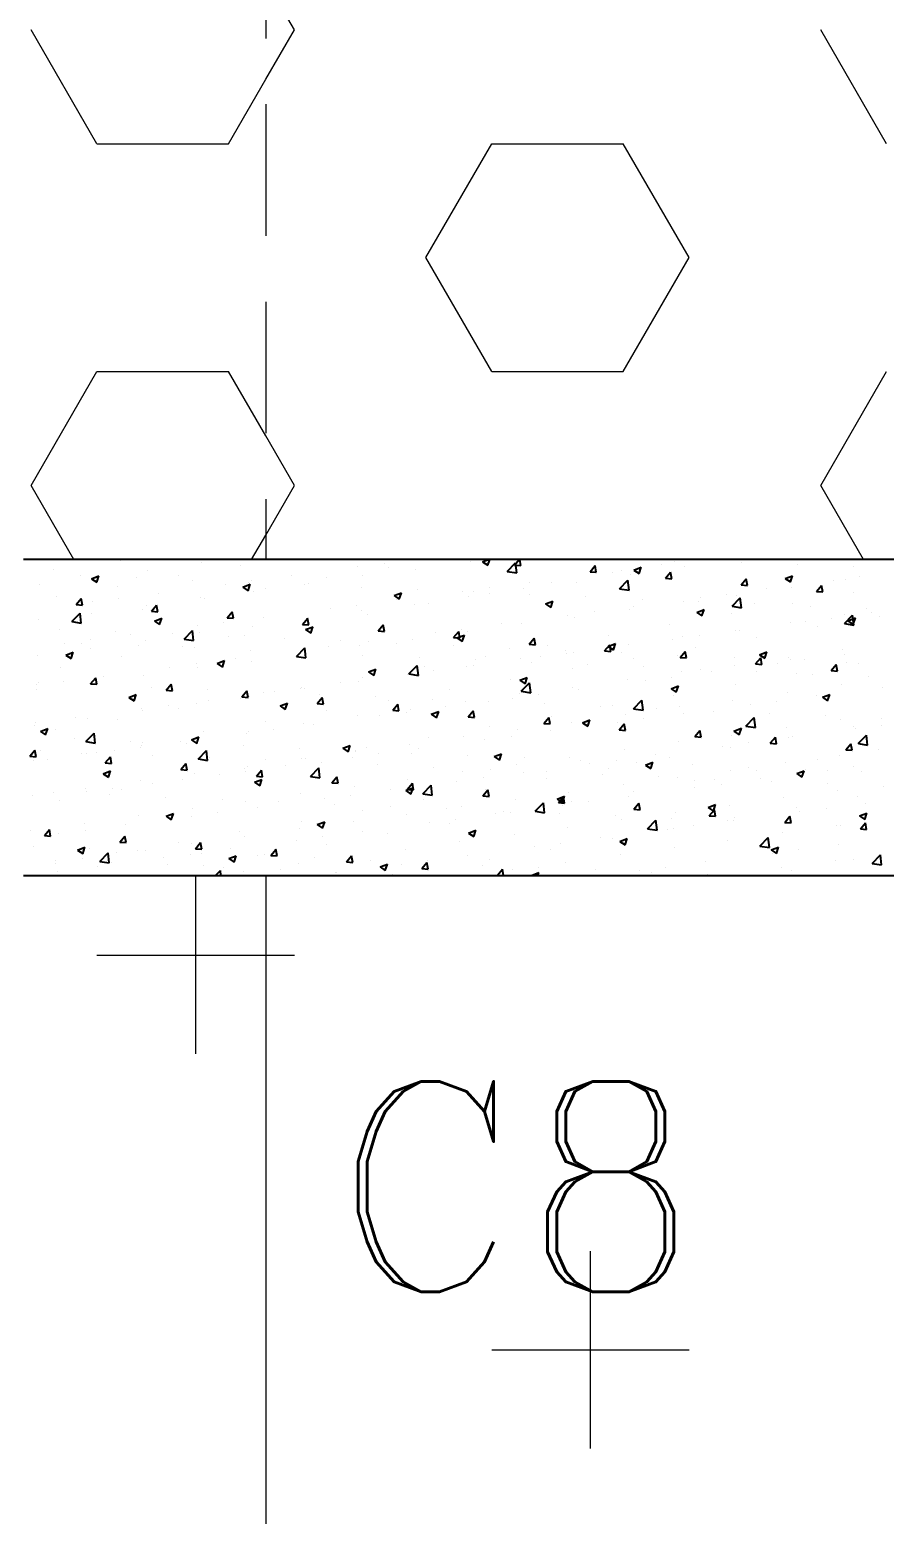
# Model space of a CAD drawing. Header units: millimetres. Extents: x 331487 to 517269, y 198509 to 399936.
# Drawn here: x 393596 to 394408, y 378937 to 380347 of the extents above; entities that cross this region are included whole.
import ezdxf

# ---------------------------------------------------------------- set-up
doc = ezdxf.new("R2010")
doc.units = ezdxf.units.MM
doc.header["$MEASUREMENT"] = 0
doc.linetypes.add('DASHED', pattern=[0.75, 0.5, -0.25])
doc.linetypes.add('DASHED2', pattern=[0.375, 0.25, -0.125])
doc.layers.add('9th_Sunk', color=251, linetype='DASHED', lineweight=5)
doc.layers.add('BEAM', color=1, linetype='Continuous', lineweight=5)
doc.layers.add('COLUMN', color=6, linetype='Continuous')
doc.styles.add('RC', font='romanc.shx', dxfattribs={"height": 200})

msp = doc.modelspace()

# ---------------------------------------------------------------- linework, layer by layer
at = {"layer": '9th_Sunk', "linetype": 'Continuous'}
for p, q in [((393847.3, 380347.4), (393820.1, 380394.5)), ((393659.8, 380239.1), (393597.3, 380347.4)), ((393820.1, 380300.3), (393847.3, 380347.4)), ((394409.8, 380239.1), (394347.3, 380347.4)), ((393784.8, 380239.1), (393820.1, 380300.3)), ((393659.8, 380239.1), (393784.8, 380239.1)), ((393972.3, 380130.9), (394034.8, 380239.1)), ((394034.8, 380239.1), (394159.8, 380239.1)), ((394222.3, 380130.9), (394159.8, 380239.1)), ((394034.8, 380022.6), (393972.3, 380130.9)), ((394159.8, 380022.6), (394222.3, 380130.9)), ((393597.3, 379914.4), (393659.8, 380022.6)), ((393659.8, 380022.6), (393784.8, 380022.6)), ((393820.1, 379961.5), (393784.8, 380022.6)), ((394034.8, 380022.6), (394159.8, 380022.6)), ((394347.3, 379914.4), (394409.8, 380022.6)), ((393847.3, 379914.4), (393820.1, 379961.5)), ((393637.9, 379844), (393597.3, 379914.4)), ((393820.1, 379867.3), (393847.3, 379914.4)), ((394387.9, 379844), (394347.3, 379914.4)), ((393806.7, 379844), (393820.1, 379867.3))]:
    msp.add_line(p, q, dxfattribs=at)
at = {"layer": 'BEAM', "linetype": 'DASHED2', "ltscale": 500}
msp.add_line((393820.1, 381214), (393820.1, 379844), dxfattribs=at)
at = {"layer": 'BEAM', "color": 253, "linetype": 'Continuous', "ltscale": 750}
for p, q in [((393753.6, 379374.5), (393753.6, 379544)), ((393659.8, 379468.2), (393847.3, 379468.2)), ((394128.6, 378999.5), (394128.6, 379187)), ((394034.8, 379093.2), (394222.3, 379093.2))]:
    msp.add_line(p, q, dxfattribs=at)
at = {"layer": 'BEAM'}
msp.add_line((393820.1, 379544), (393820.1, 376394), dxfattribs=at)
at = {"layer": 'COLUMN'}
for p, q in [((394590.1, 379844), (393590.1, 379844)), ((393590.1, 379544), (394590.1, 379544))]:
    msp.add_line(p, q, dxfattribs=at)
at = {"layer": 'COLUMN', "color": 2, "linetype": 'Continuous'}
for p, q in [((393681.7, 379843.2), (393681.7, 379843.2)), ((394014.4, 379842.4), (394014.4, 379842.4)), ((394026.1, 379842), (394031.3, 379844)), ((394026.1, 379842), (394031.1, 379838.7)), ((394031.1, 379838.7), (394032.9, 379844)), ((394056.4, 379838.8), (394060.8, 379844)), ((394062.4, 379838.3), (394061.4, 379844)), ((394208.1, 379841.9), (394208.1, 379841.9)), ((394218.7, 379843.9), (394218.7, 379843.9)), ((394268.8, 379843.5), (394268.8, 379843.5)), ((393618.6, 379834.9), (393618.6, 379834.9)), ((393643.9, 379829), (393643.9, 379829)), ((393654.6, 379825.8), (393661.6, 379828.5)), ((393659.6, 379822.5), (393661.6, 379828.5)), ((393708, 379833.8), (393708, 379833.8)), ((393737.7, 379828.8), (393737.7, 379828.8)), ((393759.3, 379840.9), (393759.3, 379840.9)), ((393796, 379838.8), (393796, 379838.8)), ((393844.4, 379828.7), (393844.4, 379828.7)), ((393907.5, 379837), (393907.5, 379837)), ((393911.9, 379828.5), (393911.9, 379828.5)), ((393932.6, 379840.3), (393932.6, 379840.3)), ((393936.6, 379836.9), (393936.6, 379836.9)), ((393962.4, 379834.9), (393962.4, 379834.9)), ((394049.6, 379832.8), (394057.4, 379840.9)), ((394049.6, 379832.8), (394058.5, 379831.4)), ((394056.4, 379838.8), (394062.4, 379838.3)), ((394058.5, 379831.4), (394057.4, 379840.9)), ((394128.2, 379832.5), (394133, 379838.3)), ((394128.2, 379832.5), (394134.1, 379832)), ((394134.1, 379832), (394133, 379838.3)), ((394133.3, 379830.7), (394133.3, 379830.7)), ((394149.8, 379831.9), (394149.8, 379831.9)), ((394158.4, 379834), (394158.4, 379834)), ((394166.9, 379830.1), (394166.9, 379830.1)), ((394169.8, 379834), (394176.8, 379836.7)), ((394169.8, 379834), (394174.8, 379830.7)), ((394174.8, 379830.7), (394176.8, 379836.7)), ((394196.3, 379839), (394196.3, 379839)), ((394199.9, 379826.3), (394204.7, 379832)), ((394205.9, 379825.7), (394204.7, 379832)), ((394218.3, 379837.1), (394218.3, 379837.1)), ((394272.1, 379841.6), (394272.1, 379841.6)), ((394313.5, 379826), (394320.5, 379828.7)), ((394318.5, 379822.7), (394320.5, 379828.7)), ((394325.4, 379839.4), (394325.4, 379839.4)), ((394378.8, 379837.1), (394378.8, 379837.1)), ((393605.5, 379819.9), (393605.5, 379819.9)), ((393654.6, 379825.8), (393659.6, 379822.5)), ((393656.1, 379826.3), (393656.1, 379826.3)), ((393679.4, 379818.8), (393679.4, 379818.8)), ((393697.3, 379826.8), (393697.3, 379826.8)), ((393750.6, 379824.5), (393750.6, 379824.5)), ((393781.5, 379820.4), (393781.5, 379820.4)), ((393798.4, 379817.8), (393805.4, 379820.5)), ((393798.4, 379817.8), (393803.3, 379814.4)), ((393803.3, 379814.4), (393805.4, 379820.5)), ((393804, 379822.3), (393804, 379822.3)), ((393806.5, 379823.7), (393806.5, 379823.7)), ((393808.6, 379814), (393808.6, 379814)), ((393820, 379816.9), (393820, 379816.9)), ((393857.4, 379820), (393857.4, 379820)), ((393860.6, 379821.5), (393860.6, 379821.5)), ((393878.3, 379826.9), (393878.3, 379826.9)), ((393910.8, 379817.8), (393910.8, 379817.8)), ((393964.2, 379815.5), (393964.2, 379815.5)), ((394007.3, 379814.1), (394007.3, 379814.1)), ((394032.3, 379817.4), (394032.3, 379817.4)), ((394064.5, 379816.2), (394064.5, 379816.2)), ((394070.2, 379822.4), (394070.2, 379822.4)), ((394091.5, 379821.9), (394091.5, 379821.9)), ((394115, 379822.6), (394115, 379822.6)), ((394156.3, 379816.3), (394164.1, 379824.4)), ((394156.3, 379816.3), (394165.2, 379814.9)), ((394165.2, 379814.9), (394164.1, 379824.4)), ((394199.9, 379826.3), (394205.9, 379825.7)), ((394271.6, 379820), (394276.4, 379825.7)), ((394271.6, 379820), (394277.6, 379819.5)), ((394277.6, 379819.5), (394276.4, 379825.7)), ((394296, 379816.2), (394296, 379816.2)), ((394313.5, 379826), (394318.5, 379822.7)), ((394319.5, 379817.7), (394319.5, 379817.7)), ((394343.3, 379813.7), (394348.2, 379819.5)), ((394343.3, 379813.7), (394349.3, 379813.2)), ((394349.3, 379813.2), (394348.2, 379819.5)), ((394359.2, 379824.5), (394359.2, 379824.5)), ((394370.9, 379824.8), (394370.9, 379824.8)), ((394384.2, 379827.8), (394384.2, 379827.8)), ((393621.1, 379808.8), (393621.1, 379808.8)), ((393640, 379801.3), (393644.8, 379807)), ((393640, 379801.3), (393645.9, 379800.7)), ((393645.9, 379800.7), (393644.8, 379807)), ((393655.4, 379803.8), (393655.4, 379803.8)), ((393680.4, 379807.1), (393680.4, 379807.1)), ((393706.8, 379800.5), (393706.8, 379800.5)), ((393711.7, 379795), (393716.5, 379800.7)), ((393717.7, 379794.5), (393716.5, 379800.7)), ((393718.3, 379812.1), (393718.3, 379812.1)), ((393758.1, 379807.6), (393758.1, 379807.6)), ((393761.7, 379806.8), (393761.7, 379806.8)), ((393906.3, 379800.8), (393906.3, 379800.8)), ((393942.1, 379809.8), (393949.1, 379812.5)), ((393942.1, 379809.8), (393947, 379806.4)), ((393944.1, 379805.8), (393944.1, 379805.8)), ((393947, 379806.4), (393949.1, 379812.5)), ((393961.2, 379801.6), (393961.2, 379801.6)), ((393974.8, 379801.9), (393974.8, 379801.9)), ((394013.1, 379809.1), (394013.1, 379809.1)), ((394017.6, 379813.3), (394017.6, 379813.3)), ((394033.1, 379811.9), (394033.1, 379811.9)), ((394070.9, 379811), (394070.9, 379811)), ((394085.8, 379801.8), (394092.8, 379804.5)), ((394085.8, 379801.8), (394090.8, 379798.4)), ((394090.8, 379798.4), (394092.8, 379804.5)), ((394124.3, 379808.7), (394124.3, 379808.7)), ((394177.7, 379806.5), (394177.7, 379806.5)), ((394217.1, 379803.8), (394217.1, 379803.8)), ((394231.1, 379804.2), (394231.1, 379804.2)), ((394233.1, 379807.9), (394233.1, 379807.9)), ((394258.1, 379811.2), (394258.1, 379811.2)), ((394263.1, 379799.7), (394270.9, 379807.8)), ((394263.1, 379799.7), (394272, 379798.3)), ((394267.6, 379810.2), (394267.6, 379810.2)), ((394272, 379798.3), (394270.9, 379807.8)), ((394284.5, 379802), (394284.5, 379802)), ((394320.6, 379802.3), (394320.6, 379802.3)), ((394337.8, 379799.7), (394337.8, 379799.7)), ((394378.9, 379812.3), (394378.9, 379812.3)), ((393604.3, 379786.6), (393604.3, 379786.6)), ((393636, 379785.1), (393643.8, 379793.2)), ((393644.9, 379783.7), (393643.8, 379793.2)), ((393645, 379786.8), (393645, 379786.8)), ((393654.8, 379793), (393654.8, 379793)), ((393703.4, 379796.8), (393703.4, 379796.8)), ((393711.7, 379795), (393717.7, 379794.5)), ((393714.3, 379785.6), (393721.3, 379788.2)), ((393714.3, 379785.6), (393719.3, 379782.2)), ((393719.3, 379782.2), (393721.3, 379788.2)), ((393783.4, 379788.7), (393788.2, 379794.4)), ((393783.4, 379788.7), (393789.4, 379788.2)), ((393789.4, 379788.2), (393788.2, 379794.4)), ((393818.1, 379789.2), (393818.1, 379789.2)), ((393855.1, 379782.4), (393860, 379788.2)), ((393859.3, 379788.2), (393859.3, 379788.2)), ((393861.1, 379781.9), (393859.9, 379788.2)), ((393881.2, 379797.5), (393881.2, 379797.5)), ((393910.7, 379795.2), (393910.7, 379795.2)), ((393916.5, 379791.9), (393916.5, 379791.9)), ((394107, 379791.3), (394107, 379791.3)), ((394113.8, 379789.3), (394113.8, 379789.3)), ((394132.1, 379794.6), (394132.1, 379794.6)), ((394165.7, 379796.8), (394165.7, 379796.8)), ((394169.9, 379799.6), (394169.9, 379799.6)), ((394229.5, 379793.8), (394236.5, 379796.5)), ((394229.5, 379793.8), (394234.5, 379790.4)), ((394234.5, 379790.4), (394236.5, 379796.5)), ((394262.3, 379792.3), (394262.3, 379792.3)), ((394357.9, 379788.3), (394357.9, 379788.3)), ((394369.6, 379791.5), (394369.6, 379791.5)), ((394369.8, 379783.2), (394377.6, 379791.3)), ((394373.2, 379785.8), (394380.2, 379788.5)), ((394373.2, 379785.8), (394378.2, 379782.4)), ((394378.7, 379781.8), (394377.6, 379791.3)), ((394378.2, 379782.4), (394380.2, 379788.5)), ((394391.2, 379797.5), (394391.2, 379797.5)), ((394395.8, 379793.3), (394395.8, 379793.3)), ((394402.9, 379790.3), (394402.9, 379790.3)), ((393624.4, 379777.9), (393624.4, 379777.9)), ((393636, 379785.1), (393644.9, 379783.7)), ((393677.8, 379775.7), (393677.8, 379775.7)), ((393692, 379772.6), (393692, 379772.6)), ((393731.2, 379773.4), (393731.2, 379773.4)), ((393742.7, 379768.5), (393750.5, 379776.6)), ((393751.6, 379767.1), (393750.5, 379776.6)), ((393755.2, 379780.9), (393755.2, 379780.9)), ((393756.9, 379774.3), (393756.9, 379774.3)), ((393780.2, 379784.2), (393780.2, 379784.2)), ((393799.9, 379771.9), (393799.9, 379771.9)), ((393807.4, 379780.7), (393807.4, 379780.7)), ((393855.1, 379782.4), (393861.1, 379781.9)), ((393858, 379777.5), (393865.1, 379780.2)), ((393858, 379777.5), (393863, 379774.2)), ((393858.2, 379781.9), (393858.2, 379781.9)), ((393863, 379774.2), (393865, 379780.2)), ((393926.9, 379776.2), (393931.7, 379781.9)), ((393926.9, 379776.2), (393932.8, 379775.6)), ((393932.8, 379775.6), (393931.7, 379781.9)), ((393981, 379774.7), (393981, 379774.7)), ((393998.6, 379769.9), (394003.4, 379775.6)), ((394001.8, 379769.5), (394008.8, 379772.2)), ((394004.6, 379769.4), (394003.4, 379775.6)), ((394006, 379778), (394006, 379778)), ((394006.7, 379766.2), (394008.8, 379772.2)), ((394011.9, 379775.8), (394011.9, 379775.8)), ((394043.9, 379783), (394043.9, 379783)), ((394063.3, 379782.9), (394063.3, 379782.9)), ((394145.6, 379772.3), (394145.6, 379772.3)), ((394204, 379782.3), (394204, 379782.3)), ((394231.8, 379771.7), (394231.8, 379771.7)), ((394266.4, 379776.9), (394266.4, 379776.9)), ((394269.7, 379776.7), (394269.7, 379776.7)), ((394318.3, 379784.4), (394318.3, 379784.4)), ((394332.9, 379785), (394332.9, 379785)), ((394344.6, 379780.3), (394344.6, 379780.3)), ((394369.8, 379783.2), (394378.7, 379781.8)), ((393629.1, 379764.3), (393629.1, 379764.3)), ((393645.5, 379764.5), (393645.5, 379764.5)), ((393653.6, 379759.7), (393653.6, 379759.7)), ((393654.1, 379767.6), (393654.1, 379767.6)), ((393698.9, 379762.3), (393698.9, 379762.3)), ((393705.6, 379767.2), (393705.6, 379767.2)), ((393741.5, 379761.8), (393741.5, 379761.8)), ((393742.7, 379768.5), (393751.6, 379767.1)), ((393752.3, 379760), (393752.3, 379760)), ((393784.6, 379771.2), (393784.6, 379771.2)), ((393805.6, 379757.7), (393805.6, 379757.7)), ((393837.9, 379768.9), (393837.9, 379768.9)), ((393849.4, 379752), (393857.2, 379760.1)), ((393854.9, 379758.1), (393854.9, 379758.1)), ((393858.3, 379750.6), (393857.2, 379760.1)), ((393880, 379761.4), (393880, 379761.4)), ((393891.3, 379766.7), (393891.3, 379766.7)), ((393909.5, 379761.9), (393909.5, 379761.9)), ((393917.8, 379766.4), (393917.8, 379766.4)), ((393944.7, 379764.4), (393944.7, 379764.4)), ((393960, 379768.3), (393960, 379768.3)), ((393998.1, 379762.2), (393998.1, 379762.2)), ((393998.6, 379769.9), (394004.6, 379769.4)), ((394001.8, 379769.5), (394006.7, 379766.2)), ((394051.5, 379759.9), (394051.5, 379759.9)), ((394070.3, 379763.6), (394075.1, 379769.3)), ((394070.3, 379763.6), (394076.3, 379763.1)), ((394076.3, 379763.1), (394075.1, 379769.3)), ((394087.3, 379762.2), (394087.3, 379762.2)), ((394104.8, 379757.6), (394104.8, 379757.6)), ((394142, 379757.3), (394146.9, 379763.1)), ((394142, 379757.3), (394148, 379756.8)), ((394143.6, 379760.1), (394143.6, 379760.1)), ((394145.5, 379761.5), (394152.5, 379764.2)), ((394145.5, 379761.5), (394150.4, 379758.2)), ((394148, 379756.8), (394146.9, 379763.1)), ((394150.4, 379758.2), (394152.5, 379764.2)), ((394164.5, 379763.5), (394164.5, 379763.5)), ((394206.8, 379768.4), (394206.8, 379768.4)), ((394215.8, 379770.5), (394215.8, 379770.5)), ((394227.9, 379760.3), (394227.9, 379760.3)), ((394286.2, 379770.3), (394286.2, 379770.3)), ((394368.4, 379758.2), (394368.4, 379758.2)), ((393603.1, 379753.3), (393603.1, 379753.3)), ((393630.3, 379753.3), (393637.3, 379756)), ((393630.3, 379753.3), (393635.3, 379749.9)), ((393635.3, 379749.9), (393637.3, 379756)), ((393683.2, 379751.8), (393683.2, 379751.8)), ((393753.9, 379744.8), (393753.9, 379744.8)), ((393774, 379745.3), (393781, 379748)), ((393774, 379745.3), (393779, 379741.9)), ((393779, 379741.9), (393781, 379748)), ((393791.8, 379749.8), (393791.8, 379749.8)), ((393806.2, 379747.4), (393806.2, 379747.4)), ((393849.4, 379752), (393858.3, 379750.6)), ((393858.1, 379754.9), (393858.1, 379754.9)), ((393859, 379755.5), (393859, 379755.5)), ((393912.4, 379753.2), (393912.4, 379753.2)), ((393956.2, 379735.4), (393963.9, 379743.5)), ((393965.1, 379734), (393963.9, 379743.5)), ((393965.8, 379751), (393965.8, 379751)), ((394017.6, 379743.5), (394017.6, 379743.5)), ((394019.2, 379748.7), (394019.2, 379748.7)), ((394029, 379752.2), (394029, 379752.2)), ((394062.1, 379749.6), (394062.1, 379749.6)), ((394072.5, 379746.5), (394072.5, 379746.5)), ((394080.7, 379751.8), (394080.7, 379751.8)), ((394105.8, 379755.1), (394105.8, 379755.1)), ((394112.6, 379756), (394112.6, 379756)), ((394125.9, 379744.2), (394125.9, 379744.2)), ((394158.2, 379755.4), (394158.2, 379755.4)), ((394169.6, 379750.3), (394169.6, 379750.3)), ((394211.6, 379753.1), (394211.6, 379753.1)), ((394213.8, 379751.1), (394218.6, 379756.8)), ((394213.8, 379751.1), (394219.7, 379750.5)), ((394219.7, 379750.5), (394218.6, 379756.8)), ((394265, 379750.9), (394265, 379750.9)), ((394265.1, 379743.6), (394265.1, 379743.6)), ((394285.5, 379744.8), (394290.3, 379750.5)), ((394285.5, 379744.8), (394291.5, 379744.3)), ((394289.2, 379753.5), (394296.2, 379756.2)), ((394289.2, 379753.5), (394294.2, 379750.2)), ((394291.5, 379744.2), (394290.3, 379750.5)), ((394294.2, 379750.2), (394296.2, 379756.2)), ((394306.6, 379745.6), (394306.6, 379745.6)), ((394317.1, 379751.1), (394317.1, 379751.1)), ((394318.4, 379748.6), (394318.4, 379748.6)), ((394331.6, 379748.9), (394331.6, 379748.9)), ((394357.2, 379738.5), (394362, 379744.2)), ((394363.2, 379738), (394362, 379744.2)), ((394369.5, 379753.9), (394369.5, 379753.9)), ((394371.8, 379746.4), (394371.8, 379746.4)), ((394382.8, 379745.3), (394382.8, 379745.3)), ((393624.9, 379741.8), (393624.9, 379741.8)), ((393653.8, 379726), (393658.6, 379731.8)), ((393659.8, 379725.5), (393658.6, 379731.8)), ((393665.7, 379733.2), (393665.7, 379733.2)), ((393704.3, 379734), (393704.3, 379734)), ((393728.9, 379741.5), (393728.9, 379741.5)), ((393755.7, 379741), (393755.7, 379741)), ((393912.4, 379732.2), (393912.4, 379732.2)), ((393917.7, 379737.3), (393924.7, 379740)), ((393917.7, 379737.3), (393922.7, 379733.9)), ((393922.7, 379733.9), (393924.7, 379740)), ((393954.7, 379735.2), (393954.7, 379735.2)), ((393956.2, 379735.4), (393965.1, 379734)), ((393958.8, 379735), (393958.8, 379735)), ((393970.7, 379742.2), (393970.7, 379742.2)), ((393979.7, 379738.5), (393979.7, 379738.5)), ((394010.7, 379742.5), (394010.7, 379742.5)), ((394053, 379730.3), (394053, 379730.3)), ((394061.5, 379729.3), (394068.5, 379732)), ((394061.5, 379729.3), (394066.4, 379725.9)), ((394066.4, 379725.9), (394068.5, 379732)), ((394111.3, 379740.3), (394111.3, 379740.3)), ((394163.3, 379730.2), (394163.3, 379730.2)), ((394179.3, 379742), (394179.3, 379742)), ((394205.5, 379732.3), (394205.5, 379732.3)), ((394214.6, 379737.2), (394214.6, 379737.2)), ((394232.7, 379739.7), (394232.7, 379739.7)), ((394243.4, 379737.3), (394243.4, 379737.3)), ((394286.1, 379737.4), (394286.1, 379737.4)), ((394324.4, 379735.3), (394324.4, 379735.3)), ((394339.5, 379735.2), (394339.5, 379735.2)), ((394357.2, 379738.5), (394363.2, 379738)), ((394392.8, 379732.9), (394392.8, 379732.9)), ((393601.9, 379720.1), (393601.9, 379720.1)), ((393602.8, 379724.9), (393602.8, 379724.9)), ((393604.5, 379727.1), (393604.5, 379727.1)), ((393627.8, 379728.2), (393627.8, 379728.2)), ((393652.4, 379726.5), (393652.4, 379726.5)), ((393653.8, 379726), (393659.8, 379725.5)), ((393657.9, 379724.9), (393657.9, 379724.9)), ((393690, 379713), (393697, 379715.7)), ((393695, 379709.7), (393697, 379715.7)), ((393711.3, 379722.6), (393711.3, 379722.6)), ((393725.6, 379719.8), (393730.4, 379725.5)), ((393725.6, 379719.8), (393731.5, 379719.2)), ((393731.5, 379719.2), (393730.4, 379725.5)), ((393764.7, 379720.3), (393764.7, 379720.3)), ((393797.3, 379713.5), (393802.1, 379719.2)), ((393803.3, 379713), (393802.1, 379719.2)), ((393818, 379718.1), (393818, 379718.1)), ((393828.6, 379718.6), (393828.6, 379718.6)), ((393853.6, 379721.9), (393853.6, 379721.9)), ((393854.1, 379722.2), (393854.1, 379722.2)), ((393856.9, 379721.6), (393856.9, 379721.6)), ((393871.4, 379715.8), (393871.4, 379715.8)), ((393891.5, 379726.9), (393891.5, 379726.9)), ((393908.3, 379728.6), (393908.3, 379728.6)), ((393994.7, 379720.3), (393994.7, 379720.3)), ((394060.8, 379716.3), (394060.8, 379716.3)), ((394062.9, 379718.9), (394070.7, 379727)), ((394062.9, 379718.9), (394071.8, 379717.5)), ((394071.8, 379717.5), (394070.7, 379727)), ((394079.5, 379715.7), (394079.5, 379715.7)), ((394111.3, 379722.7), (394111.3, 379722.7)), ((394117.3, 379720.7), (394117.3, 379720.7)), ((394180.5, 379729), (394180.5, 379729)), ((394205.2, 379721.3), (394212.2, 379724)), ((394205.2, 379721.3), (394210.1, 379717.9)), ((394207.8, 379715.3), (394207.8, 379715.3)), ((394210.1, 379717.9), (394212.2, 379723.9)), ((394266.1, 379725.3), (394266.1, 379725.3)), ((394315.9, 379717.8), (394315.9, 379717.8)), ((394348.9, 379713.3), (394355.9, 379715.9)), ((394353.9, 379709.9), (394355.9, 379715.9)), ((394367.2, 379724.9), (394367.2, 379724.9)), ((394406.3, 379722.7), (394406.3, 379722.7)), ((393690, 379713), (393695, 379709.7)), ((393702.5, 379702.1), (393702.5, 379702.1)), ((393727.6, 379705.3), (393727.6, 379705.3)), ((393737.4, 379702.2), (393737.4, 379702.2)), ((393754.5, 379707.7), (393754.5, 379707.7)), ((393765.5, 379710.3), (393765.5, 379710.3)), ((393795.7, 379712.2), (393795.7, 379712.2)), ((393797.3, 379713.5), (393803.3, 379713)), ((393805, 379714.1), (393805, 379714.1)), ((393833.7, 379705), (393840.7, 379707.7)), ((393833.7, 379705), (393838.7, 379701.7)), ((393838.7, 379701.7), (393840.7, 379707.7)), ((393869, 379707.2), (393873.8, 379713)), ((393869, 379707.2), (393875, 379706.7)), ((393875, 379706.7), (393873.8, 379712.9)), ((393924.8, 379713.6), (393924.8, 379713.6)), ((393936.3, 379710.3), (393936.3, 379710.3)), ((393940.7, 379700.9), (393945.6, 379706.7)), ((393940.7, 379700.9), (393946.7, 379700.4)), ((393946.7, 379700.4), (393945.6, 379706.7)), ((393957.6, 379701.8), (393957.6, 379701.8)), ((393978.2, 379711.3), (393978.2, 379711.3)), ((393991.3, 379704.1), (393991.3, 379704.1)), ((394009.5, 379709.3), (394009.5, 379709.3)), ((394031.6, 379709.1), (394031.6, 379709.1)), ((394054.4, 379712.4), (394054.4, 379712.4)), ((394085, 379706.8), (394085, 379706.8)), ((394138.3, 379704.6), (394138.3, 379704.6)), ((394149.5, 379705.3), (394149.5, 379705.3)), ((394169.6, 379702.3), (394177.4, 379710.4)), ((394169.6, 379702.3), (394178.5, 379700.9)), ((394178.5, 379700.9), (394177.4, 379710.4)), ((394191.7, 379702.3), (394191.7, 379702.3)), ((394213.4, 379704), (394213.4, 379704)), ((394263.9, 379710.4), (394263.9, 379710.4)), ((394280.2, 379706.2), (394280.2, 379706.2)), ((394305.3, 379709.4), (394305.3, 379709.4)), ((394343.2, 379714.4), (394343.2, 379714.4)), ((394348.9, 379713.3), (394353.9, 379709.9)), ((393601.5, 379688.8), (393601.5, 379688.8)), ((393639.4, 379693.7), (393639.4, 379693.7)), ((393651.2, 379693.2), (393651.2, 379693.2)), ((393679.1, 379692.2), (393679.1, 379692.2)), ((393703.1, 379700.7), (393703.1, 379700.7)), ((393819.7, 379690.2), (393819.7, 379690.2)), ((393855.7, 379688.3), (393855.7, 379688.3)), ((393865.2, 379687.5), (393865.2, 379687.5)), ((393878, 379700.2), (393878, 379700.2)), ((393907, 379695.4), (393907, 379695.4)), ((393928.4, 379695.8), (393928.4, 379695.8)), ((393953.4, 379699.1), (393953.4, 379699.1)), ((393977.4, 379697), (393984.4, 379699.7)), ((393977.4, 379697), (393982.4, 379693.7)), ((393982.4, 379693.7), (393984.4, 379699.7)), ((394012.5, 379694.7), (394017.3, 379700.4)), ((394012.5, 379694.7), (394018.4, 379694.1)), ((394018.4, 379694.1), (394017.3, 379700.4)), ((394084.2, 379688.4), (394089, 379694.1)), ((394084.2, 379688.4), (394090.2, 379687.9)), ((394090.2, 379687.9), (394089, 379694.1)), ((394091.2, 379695.3), (394091.2, 379695.3)), ((394110.1, 379689.4), (394110.1, 379689.4)), ((394121.1, 379689), (394128.1, 379691.7)), ((394121.1, 379689), (394126.1, 379685.7)), ((394126.1, 379685.7), (394128.1, 379691.7)), ((394154.2, 379689.6), (394154.2, 379689.6)), ((394155.9, 379682.1), (394160.7, 379687.9)), ((394161.9, 379681.6), (394160.7, 379687.8)), ((394162.1, 379696.9), (394162.1, 379696.9)), ((394179.2, 379692.8), (394179.2, 379692.8)), ((394217.1, 379697.8), (394217.1, 379697.8)), ((394245.1, 379700), (394245.1, 379700)), ((394276.3, 379685.8), (394284.1, 379693.9)), ((394285.2, 379684.4), (394284.1, 379693.9)), ((394298.5, 379697.8), (394298.5, 379697.8)), ((394351.9, 379695.5), (394351.9, 379695.5)), ((394366, 379691.6), (394366, 379691.6)), ((394405.2, 379693.3), (394405.2, 379693.3)), ((393600.7, 379686.8), (393600.7, 379686.8)), ((393606, 379680.8), (393613, 379683.5)), ((393606, 379680.8), (393611, 379677.4)), ((393611, 379677.4), (393613, 379683.5)), ((393620.8, 379682.2), (393620.8, 379682.2)), ((393638.4, 379673.8), (393638.4, 379673.8)), ((393649.2, 379671.1), (393657, 379679.2)), ((393658.1, 379669.7), (393657, 379679.2)), ((393749.7, 379672.8), (393756.7, 379675.5)), ((393749.7, 379672.8), (393754.7, 379669.4)), ((393753.3, 379674.4), (393753.3, 379674.4)), ((393754.7, 379669.4), (393756.7, 379675.5)), ((393761.4, 379680.2), (393761.4, 379680.2)), ((393802.3, 379679.2), (393802.3, 379679.2)), ((393803.8, 379680.8), (393803.8, 379680.8)), ((393827.3, 379682.5), (393827.3, 379682.5)), ((393974.5, 379675.3), (393974.5, 379675.3)), ((394008.3, 379676), (394008.3, 379676)), ((394028.1, 379673), (394028.1, 379673)), ((394032.8, 379685.3), (394032.8, 379685.3)), ((394053.2, 379676.3), (394053.2, 379676.3)), ((394059.6, 379683), (394059.6, 379683)), ((394091, 379681.2), (394091, 379681.2)), ((394155.9, 379682.1), (394161.9, 379681.6)), ((394227.6, 379675.8), (394232.5, 379681.6)), ((394227.6, 379675.8), (394233.6, 379675.3)), ((394233.6, 379675.3), (394232.5, 379681.6)), ((394262.7, 379677.1), (394262.7, 379677.1)), ((394264.9, 379681), (394271.9, 379683.7)), ((394264.9, 379681), (394269.8, 379677.6)), ((394269.8, 379677.6), (394271.9, 379683.7)), ((394276.3, 379685.8), (394285.2, 379684.4)), ((394299.4, 379669.6), (394304.2, 379675.3)), ((394305.3, 379669), (394304.2, 379675.3)), ((394314.6, 379684.6), (394314.6, 379684.6)), ((394316.8, 379675), (394316.8, 379675)), ((394320.3, 379675.7), (394320.3, 379675.7)), ((394378.6, 379685.7), (394378.6, 379685.7)), ((394380, 379683.3), (394380, 379683.3)), ((394383, 379669.2), (394390.8, 379677.3)), ((394391.9, 379667.8), (394390.8, 379677.3)), ((394405, 379686.6), (394405, 379686.6)), ((393596, 379657.1), (393600.8, 379662.8)), ((393602, 379656.6), (393600.8, 379662.8)), ((393606.1, 379662.6), (393606.1, 379662.6)), ((393644.7, 379660.2), (393644.7, 379660.2)), ((393649.2, 379671.1), (393658.1, 379669.7)), ((393650, 379659.9), (393650, 379659.9)), ((393659.5, 379660.3), (393659.5, 379660.3)), ((393676.2, 379662.6), (393676.2, 379662.6)), ((393691.8, 379671.5), (393691.8, 379671.5)), ((393701.3, 379665.9), (393701.3, 379665.9)), ((393701.9, 379667.4), (393701.9, 379667.4)), ((393703.1, 379670.2), (393703.1, 379670.2)), ((393739.1, 379670.9), (393739.1, 379670.9)), ((393745.2, 379669.2), (393745.2, 379669.2)), ((393756, 379654.5), (393763.8, 379662.7)), ((393764.9, 379653.2), (393763.8, 379662.7)), ((393798.6, 379667), (393798.6, 379667)), ((393851.9, 379664.7), (393851.9, 379664.7)), ((393893.4, 379664.8), (393900.4, 379667.5)), ((393893.4, 379664.8), (393898.4, 379661.4)), ((393898.4, 379661.4), (393900.4, 379667.5)), ((393905.3, 379662.5), (393905.3, 379662.5)), ((393905.8, 379662.1), (393905.8, 379662.1)), ((393916.2, 379665.2), (393916.2, 379665.2)), ((393927.1, 379659.7), (393927.1, 379659.7)), ((393956.3, 379668.5), (393956.3, 379668.5)), ((393958.7, 379660.2), (393958.7, 379660.2)), ((393965, 379664.6), (393965, 379664.6)), ((394037.1, 379656.8), (394044.1, 379659.4)), ((394042.1, 379653.4), (394044.1, 379659.4)), ((394160.9, 379663.6), (394160.9, 379663.6)), ((394212.2, 379670.7), (394212.2, 379670.7)), ((394253.9, 379666.7), (394253.9, 379666.7)), ((394262, 379665.6), (394262, 379665.6)), ((394279, 379670), (394279, 379670)), ((394299.4, 379669.6), (394305.3, 379669)), ((394371.1, 379663.3), (394375.9, 379669)), ((394371.1, 379663.3), (394377.1, 379662.8)), ((394377.1, 379662.8), (394375.9, 379669)), ((394383.1, 379669.2), (394391.9, 379667.8)), ((394402.6, 379663.7), (394402.6, 379663.7)), ((393596, 379657.1), (393602, 379656.6)), ((393599.5, 379653.5), (393599.5, 379653.5)), ((393613.1, 379654.3), (393613.1, 379654.3)), ((393667.7, 379650.8), (393672.5, 379656.6)), ((393667.7, 379650.8), (393673.7, 379650.3)), ((393673.7, 379650.3), (393672.5, 379656.6)), ((393712.9, 379658.1), (393712.9, 379658.1)), ((393739.4, 379644.5), (393744.2, 379650.3)), ((393739.4, 379644.5), (393745.4, 379644)), ((393745.4, 379644), (393744.2, 379650.3)), ((393756, 379654.6), (393764.9, 379653.2)), ((393766.3, 379655.8), (393766.3, 379655.8)), ((393799.6, 379645.2), (393799.6, 379645.2)), ((393802.5, 379647.5), (393802.5, 379647.5)), ((393819.7, 379653.6), (393819.7, 379653.6)), ((393838.9, 379648), (393838.9, 379648)), ((393854.5, 379655), (393854.5, 379655)), ((393857.9, 379655.2), (393857.9, 379655.2)), ((393862.7, 379638), (393870.5, 379646.1)), ((393871.6, 379636.6), (393870.5, 379646.1)), ((393873, 379651.3), (393873, 379651.3)), ((393902.1, 379656.4), (393902.1, 379656.4)), ((393926.4, 379649), (393926.4, 379649)), ((393979.8, 379646.8), (393979.8, 379646.8)), ((394012.1, 379658), (394012.1, 379658)), ((394033.2, 379644.5), (394033.2, 379644.5)), ((394037.1, 379656.8), (394042.1, 379653.4)), ((394058.4, 379649.7), (394058.4, 379649.7)), ((394065.5, 379655.7), (394065.5, 379655.7)), ((394108.9, 379656.1), (394108.9, 379656.1)), ((394118.9, 379653.5), (394118.9, 379653.5)), ((394127.9, 379650.1), (394127.9, 379650.1)), ((394145.4, 379645.6), (394145.4, 379645.6)), ((394152.9, 379653.4), (394152.9, 379653.4)), ((394172.2, 379651.2), (394172.2, 379651.2)), ((394180.8, 379648.7), (394187.8, 379651.4)), ((394180.8, 379648.7), (394185.8, 379645.4)), ((394185.8, 379645.4), (394187.8, 379651.4)), ((394190.8, 379658.4), (394190.8, 379658.4)), ((394203.7, 379655.6), (394203.7, 379655.6)), ((394225.6, 379648.9), (394225.6, 379648.9)), ((394279, 379646.7), (394279, 379646.7)), ((394313.4, 379651.3), (394313.4, 379651.3)), ((394344.3, 379653.7), (394344.3, 379653.7)), ((394364.8, 379658.3), (394364.8, 379658.3)), ((394378.7, 379647.2), (394378.7, 379647.2)), ((393665.7, 379640.5), (393672.7, 379643.2)), ((393665.7, 379640.5), (393670.6, 379637.2)), ((393670.6, 379637.2), (393672.7, 379643.2)), ((393700.7, 379634.1), (393700.7, 379634.1)), ((393712.8, 379631.5), (393712.8, 379631.5)), ((393741.2, 379635.2), (393741.2, 379635.2)), ((393752, 379641.1), (393752, 379641.1)), ((393776, 379639.8), (393776, 379639.8)), ((393801, 379643.1), (393801, 379643.1)), ((393809.4, 379632.5), (393816.4, 379635.2)), ((393809.4, 379632.5), (393814.4, 379629.2)), ((393811.2, 379638.3), (393816, 379644)), ((393811.2, 379638.3), (393817.1, 379637.7)), ((393814.4, 379629.2), (393816.4, 379635.2)), ((393817.1, 379637.7), (393816, 379644)), ((393862.7, 379638), (393871.6, 379636.6)), ((393882.9, 379632), (393887.7, 379637.7)), ((393882.9, 379632), (393888.9, 379631.5)), ((393888.9, 379631.5), (393887.7, 379637.7)), ((393954.6, 379625.7), (393959.4, 379631.5)), ((393955.1, 379635.2), (393955.1, 379635.2)), ((393960.6, 379625.2), (393959.4, 379631.5)), ((394001.8, 379633.5), (394001.8, 379633.5)), ((394007.1, 379642.7), (394007.1, 379642.7)), ((394026.8, 379636.8), (394026.8, 379636.8)), ((394064.7, 379641.8), (394064.7, 379641.8)), ((394086.6, 379642.3), (394086.6, 379642.3)), ((394087, 379635.6), (394087, 379635.6)), ((394139.9, 379640), (394139.9, 379640)), ((394193.3, 379637.8), (394193.3, 379637.8)), ((394211, 379637.4), (394211, 379637.4)), ((394227.6, 379633.7), (394227.6, 379633.7)), ((394246.7, 379635.5), (394246.7, 379635.5)), ((394252.7, 379630.6), (394252.7, 379630.6)), ((394261.5, 379643.8), (394261.5, 379643.8)), ((394285.9, 379643.7), (394285.9, 379643.7)), ((394290.5, 379635.6), (394290.5, 379635.6)), ((394300.1, 379633.3), (394300.1, 379633.3)), ((394324.5, 379640.7), (394331.5, 379643.4)), ((394324.5, 379640.7), (394329.5, 379637.4)), ((394329.5, 379637.4), (394331.5, 379643.4)), ((394332.4, 379644.4), (394332.4, 379644.4)), ((394353.5, 379631), (394353.5, 379631)), ((394353.7, 379643.9), (394353.7, 379643.9)), ((394385.8, 379642.2), (394385.8, 379642.2)), ((393598.2, 379620.2), (393598.2, 379620.2)), ((393618.5, 379622.9), (393618.5, 379622.9)), ((393648.8, 379626.6), (393648.8, 379626.6)), ((393649.9, 379623.2), (393649.9, 379623.2)), ((393671.9, 379620.7), (393671.9, 379620.7)), ((393675, 379626.5), (393675, 379626.5)), ((393682.9, 379625.2), (393682.9, 379625.2)), ((393725.3, 379618.4), (393725.3, 379618.4)), ((393853.3, 379621.7), (393853.3, 379621.7)), ((393875.8, 379616.9), (393875.8, 379616.9)), ((393900.8, 379620.2), (393900.8, 379620.2)), ((393904.6, 379628.8), (393904.6, 379628.8)), ((393938.7, 379625.2), (393938.7, 379625.2)), ((393953.1, 379624.5), (393960.1, 379627.2)), ((393953.1, 379624.5), (393958.1, 379621.1)), ((393954.6, 379625.7), (393960.6, 379625.2)), ((393958.1, 379621.1), (393960.1, 379627.2)), ((393969.4, 379621.4), (393977.2, 379629.6)), ((393969.4, 379621.4), (393978.3, 379620.1)), ((393978.3, 379620.1), (393977.2, 379629.6)), ((394026.3, 379619.4), (394031.2, 379625.2)), ((394026.3, 379619.4), (394032.3, 379618.9)), ((394028.7, 379625.6), (394028.7, 379625.6)), ((394032.3, 379618.9), (394031.2, 379625.2)), ((394057.2, 379616.4), (394057.2, 379616.4)), ((394096.8, 379616.5), (394103.8, 379619.2)), ((394096.8, 379616.5), (394101.8, 379613.1)), ((394098.1, 379613.2), (394102.9, 379618.9)), ((394101.8, 379613.1), (394103.8, 379619.2)), ((394104, 379612.6), (394102.9, 379618.9)), ((394107.7, 379622.8), (394107.7, 379622.8)), ((394159.6, 379630.3), (394159.6, 379630.3)), ((394164.5, 379619), (394164.5, 379619)), ((394169.3, 379623.7), (394169.3, 379623.7)), ((394227.6, 379627.3), (394227.6, 379627.3)), ((394312.2, 379618), (394312.2, 379618)), ((394363.6, 379625), (394363.6, 379625)), ((394382.5, 379618.7), (394382.5, 379618.7)), ((394406.9, 379628.7), (394406.9, 379628.7)), ((393624.6, 379615.2), (393624.6, 379615.2)), ((393725.4, 379600.3), (393732.4, 379602.9)), ((393730.3, 379596.9), (393732.4, 379602.9)), ((393750.8, 379607.8), (393750.8, 379607.8)), ((393774.7, 379603.6), (393774.7, 379603.6)), ((393778.7, 379616.2), (393778.7, 379616.2)), ((393801.3, 379614.2), (393801.3, 379614.2)), ((393812.6, 379608.6), (393812.6, 379608.6)), ((393832.1, 379613.9), (393832.1, 379613.9)), ((393885.4, 379611.6), (393885.4, 379611.6)), ((393912.1, 379605.6), (393912.1, 379605.6)), ((393938.8, 379609.4), (393938.8, 379609.4)), ((393970.4, 379615.6), (393970.4, 379615.6)), ((393992.2, 379607.1), (393992.2, 379607.1)), ((394005.8, 379609.4), (394005.8, 379609.4)), ((394038.4, 379602.4), (394038.4, 379602.4)), ((394045.6, 379604.9), (394045.6, 379604.9)), ((394052.7, 379603.6), (394052.7, 379603.6)), ((394076.1, 379604.9), (394083.9, 379613)), ((394076.1, 379604.9), (394085, 379603.5)), ((394085, 379603.5), (394083.9, 379613)), ((394098.1, 379613.2), (394104, 379612.6)), ((394099, 379602.6), (394099, 379602.6)), ((394101.6, 379610.7), (394101.6, 379610.7)), ((394111, 379613.7), (394111, 379613.7)), ((394126.6, 379614), (394126.6, 379614)), ((394169.8, 379606.9), (394174.6, 379612.6)), ((394169.8, 379606.9), (394175.8, 379606.4)), ((394175.8, 379606.4), (394174.6, 379612.6)), ((394209.8, 379604.1), (394209.8, 379604.1)), ((394240.5, 379608.5), (394247.5, 379611.2)), ((394240.5, 379608.5), (394245.5, 379605.1)), ((394241.5, 379600.6), (394246.3, 379606.4)), ((394245.5, 379605.1), (394247.5, 379611.2)), ((394247.5, 379600.1), (394246.3, 379606.4)), ((394260.3, 379610.5), (394260.3, 379610.5)), ((394324.1, 379608.7), (394324.1, 379608.7)), ((394327.4, 379604.4), (394327.4, 379604.4)), ((394352.4, 379607.7), (394352.4, 379607.7)), ((394384.2, 379600.5), (394391.2, 379603.2)), ((394389.2, 379597.1), (394391.2, 379603.2)), ((394390.3, 379612.7), (394390.3, 379612.7)), ((393647.5, 379593.3), (393647.5, 379593.3)), ((393686.5, 379592), (393686.5, 379592)), ((393699.5, 379600.8), (393699.5, 379600.8)), ((393725.4, 379600.3), (393730.3, 379596.9)), ((393749.7, 379600.3), (393749.7, 379600.3)), ((393852.1, 379588.4), (393852.1, 379588.4)), ((393853.8, 379595.6), (393853.8, 379595.6)), ((393869.1, 379592.2), (393876.1, 379594.9)), ((393869.1, 379592.2), (393874.1, 379588.9)), ((393874, 379588.9), (393876.1, 379594.9)), ((393903.4, 379595.5), (393903.4, 379595.5)), ((393953.9, 379601.9), (393953.9, 379601.9)), ((393975.5, 379594.1), (393975.5, 379594.1)), ((393994.4, 379593.6), (393994.4, 379593.6)), ((394000.5, 379597.4), (394000.5, 379597.4)), ((394106.5, 379589.5), (394106.5, 379589.5)), ((394152.3, 379600.4), (394152.3, 379600.4)), ((394158.4, 379597), (394158.4, 379597)), ((394182.9, 379588.3), (394190.6, 379596.5)), ((394182.9, 379588.3), (394191.8, 379587)), ((394191.8, 379587), (394190.7, 379596.5)), ((394205.7, 379598.1), (394205.7, 379598.1)), ((394207.5, 379588.7), (394207.5, 379588.7)), ((394226.4, 379591.1), (394226.4, 379591.1)), ((394241.5, 379600.6), (394247.5, 379600.1)), ((394259.1, 379595.9), (394259.1, 379595.9)), ((394264.2, 379596.1), (394264.2, 379596.1)), ((394265.8, 379598.7), (394265.8, 379598.7)), ((394312.5, 379593.6), (394312.5, 379593.6)), ((394313.2, 379594.3), (394318.1, 379600.1)), ((394313.2, 379594.3), (394319.2, 379593.8)), ((394319.2, 379593.8), (394318.1, 379600.1)), ((394362.3, 379591.7), (394362.3, 379591.7)), ((394365.9, 379591.3), (394365.9, 379591.3)), ((394384.2, 379600.5), (394389.2, 379597.1)), ((394385, 379588.1), (394389.8, 379593.8)), ((394385, 379588.1), (394390.9, 379587.5)), ((394390.9, 379587.5), (394389.8, 379593.8)), ((393597, 379586.9), (393597, 379586.9)), ((393609.9, 379581.9), (393614.7, 379587.6)), ((393609.9, 379581.9), (393615.8, 379581.3)), ((393615.8, 379581.3), (393614.7, 379587.6)), ((393623.6, 379583.7), (393623.6, 379583.7)), ((393648.7, 379587), (393648.7, 379587)), ((393681.6, 379575.6), (393686.4, 379581.3)), ((393681.6, 379575.6), (393687.6, 379575.1)), ((393687.6, 379575.1), (393686.4, 379581.3)), ((393737.1, 379575.5), (393737.1, 379575.5)), ((393749.6, 379574.6), (393749.6, 379574.6)), ((393753.3, 379569.3), (393758.1, 379575.1)), ((393759.3, 379568.8), (393758.1, 379575.1)), ((393795.4, 379585.6), (393795.4, 379585.6)), ((393800.1, 379581), (393800.1, 379581)), ((393849.4, 379577.5), (393849.4, 379577.5)), ((393874.5, 379580.8), (393874.5, 379580.8)), ((393912.4, 379585.8), (393912.4, 379585.8)), ((393936, 379583.6), (393936, 379583.6)), ((394004.6, 379576.1), (394004.6, 379576.1)), ((394012.8, 379584.2), (394019.8, 379586.9)), ((394012.8, 379584.2), (394017.8, 379580.9)), ((394017.8, 379580.9), (394019.8, 379586.9)), ((394056, 379583.1), (394056, 379583.1)), ((394100.3, 379574.5), (394100.3, 379574.5)), ((394138.2, 379579.5), (394138.2, 379579.5)), ((394149.2, 379578.7), (394149.2, 379578.7)), ((394156.5, 379576.2), (394163.5, 379578.9)), ((394156.5, 379576.2), (394161.5, 379572.9)), ((394161.5, 379572.9), (394163.5, 379578.9)), ((394201.3, 379587.8), (394201.3, 379587.8)), ((394259.1, 379577.2), (394259.1, 379577.2)), ((394289.6, 379571.8), (394297.4, 379579.9)), ((394298.5, 379570.4), (394297.4, 379579.9)), ((394311, 379584.7), (394311, 379584.7)), ((393599.1, 379571.8), (393599.1, 379571.8)), ((393641.3, 379568), (393648.3, 379570.7)), ((393641.3, 379568), (393646.3, 379564.7)), ((393646.3, 379564.6), (393648.3, 379570.7)), ((393646.3, 379560), (393646.3, 379560)), ((393652.4, 379569.6), (393652.4, 379569.6)), ((393662.5, 379557.1), (393670.3, 379565.3)), ((393671.4, 379555.8), (393670.3, 379565.3)), ((393678.8, 379565.5), (393678.8, 379565.5)), ((393698.3, 379567.5), (393698.3, 379567.5)), ((393705.8, 379567.3), (393705.8, 379567.3)), ((393723.4, 379560.9), (393723.4, 379560.9)), ((393748.4, 379564.2), (393748.4, 379564.2)), ((393753.3, 379569.3), (393759.3, 379568.8)), ((393759.2, 379565.1), (393759.2, 379565.1)), ((393785.1, 379560), (393792.1, 379562.7)), ((393785.1, 379560), (393790, 379556.6)), ((393786.3, 379569.2), (393786.3, 379569.2)), ((393790, 379556.6), (393792.1, 379562.7)), ((393812.6, 379562.8), (393812.6, 379562.8)), ((393819.4, 379563.6), (393819.4, 379563.6)), ((393825, 379563), (393829.9, 379568.8)), ((393825, 379563), (393831, 379562.5)), ((393831, 379562.5), (393829.8, 379568.8)), ((393866, 379560.5), (393866, 379560.5)), ((393877.7, 379573.6), (393877.7, 379573.6)), ((393896.8, 379556.8), (393901.6, 379562.5)), ((393902.7, 379556.2), (393901.6, 379562.5)), ((393902.2, 379562.2), (393902.2, 379562.2)), ((393952.7, 379568.6), (393952.7, 379568.6)), ((394012.1, 379562.9), (394012.1, 379562.9)), ((394075.3, 379571.2), (394075.3, 379571.2)), ((394090.9, 379568.6), (394090.9, 379568.6)), ((394157.2, 379563.8), (394157.2, 379563.8)), ((394208.6, 379570.8), (394208.6, 379570.8)), ((394289.6, 379571.8), (394298.5, 379570.4)), ((394300.2, 379568.2), (394307.2, 379570.9)), ((394300.2, 379568.2), (394305.2, 379564.9)), ((394301.1, 379565), (394301.1, 379565)), ((394305.2, 379564.9), (394307.2, 379570.9)), ((394326.1, 379568.3), (394326.1, 379568.3)), ((394364, 379573.3), (394364, 379573.3)), ((394396.3, 379555.2), (394404.1, 379563.4)), ((394405.2, 379553.9), (394404.1, 379563.4)), ((393620.1, 379558.4), (393620.1, 379558.4)), ((393620.5, 379555.5), (393620.5, 379555.5)), ((393622.4, 379547.6), (393622.4, 379547.6)), ((393660.2, 379552.6), (393660.2, 379552.6)), ((393662.5, 379557.1), (393671.4, 379555.8)), ((393673.5, 379556.1), (393673.5, 379556.1)), ((393726.9, 379553.9), (393726.9, 379553.9)), ((393761.1, 379553.6), (393761.1, 379553.6)), ((393772.5, 379544), (393777, 379548.7)), ((393777.6, 379544), (393777, 379548.7)), ((393780.3, 379551.6), (393780.3, 379551.6)), ((393798.9, 379547.7), (393798.9, 379547.7)), ((393833.7, 379549.4), (393833.7, 379549.4)), ((393850.8, 379555.2), (393850.8, 379555.2)), ((393886, 379546.3), (393886, 379546.3)), ((393887, 379547.1), (393887, 379547.1)), ((393896.8, 379556.8), (393902.7, 379556.2)), ((393919.3, 379558.3), (393919.3, 379558.3)), ((393928.8, 379552), (393935.8, 379554.7)), ((393928.8, 379552), (393933.7, 379548.6)), ((393933.7, 379548.6), (393935.8, 379554.7)), ((393949.2, 379554.6), (393949.2, 379554.6)), ((393968.5, 379550.5), (393973.3, 379556.2)), ((393968.5, 379550.5), (393974.5, 379550)), ((393972.7, 379556), (393972.7, 379556)), ((393974.5, 379550), (393973.3, 379556.2)), ((393974.2, 379557.9), (393974.2, 379557.9)), ((393974.2, 379548.6), (393974.2, 379548.6)), ((394026.1, 379553.8), (394026.1, 379553.8)), ((394032.5, 379558.6), (394032.5, 379558.6)), ((394040.2, 379544.2), (394045, 379550)), ((394046.1, 379544), (394045, 379550)), ((394054.8, 379549.9), (394054.8, 379549.9)), ((394072.6, 379544), (394079.5, 379546.7)), ((394078.6, 379544), (394079.5, 379546.7)), ((394079.5, 379551.5), (394079.5, 379551.5)), ((394105.3, 379556.3), (394105.3, 379556.3)), ((394132.9, 379549.3), (394132.9, 379549.3)), ((394175, 379548.4), (394175, 379548.4)), ((394186.3, 379547), (394186.3, 379547)), ((394200.1, 379551.7), (394200.1, 379551.7)), ((394237.9, 379556.7), (394237.9, 379556.7)), ((394309.8, 379551.4), (394309.8, 379551.4)), ((394320, 379549), (394320, 379549)), ((394361.1, 379558.4), (394361.1, 379558.4)), ((394378.3, 379559), (394378.3, 379559)), ((394396.3, 379555.2), (394405.2, 379553.9)), ((393597.3, 379544.3), (393597.3, 379544.3)), ((393940.4, 379544.9), (393940.4, 379544.9)), ((394040.2, 379544.2), (394042.4, 379544)), ((394239.6, 379544.8), (394239.6, 379544.8))]:
    msp.add_line(p, q, dxfattribs=at)

# ---------------------------------------------------------------- texts
at = {"layer": 'COLUMN', "style": 'RC'}
msp.add_text('C8', height=200, dxfattribs=at).set_placement((393882.2, 379148.2))

doc.saveas('drawing.dxf')
